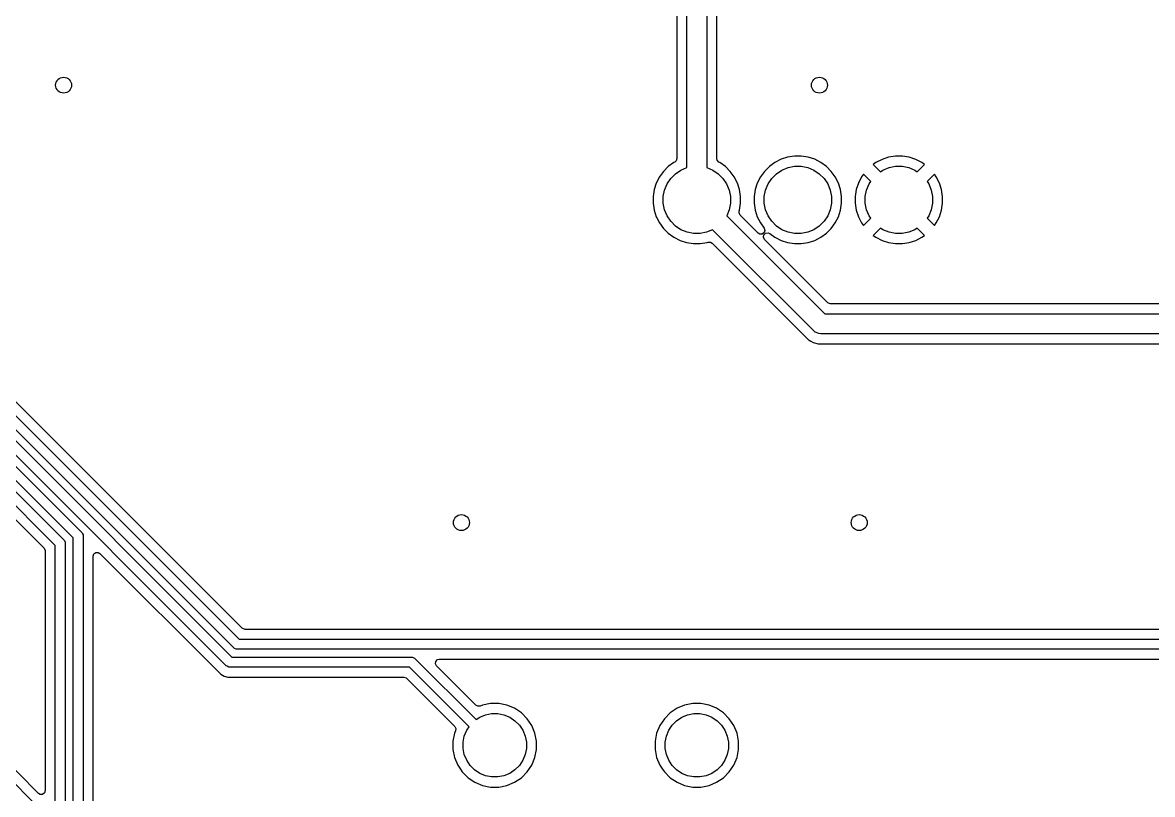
# Model space of a CAD drawing. Extents: x 0 to 130, y -140 to 0.
# Drawn here: x 56.47 to 84.87, y -67.84 to -48.43 of the extents above; entities that cross this region are included whole.
import ezdxf

# ---------------------------------------------------------------- set-up
doc = ezdxf.new("R2010")
doc.units = 0
doc.layers.add('BLACK', color=7, linetype='CONTINUOUS')

msp = doc.modelspace()

# ---------------------------------------------------------------- linework, layer by layer
at = {"layer": 'BLACK', "linetype": 'CONTINUOUS'}
for p, q in [((72.9175, -41.388109), (72.9175, -51.843229)), ((73.168, -52.07195), (73.168, -41.454)), ((73.668, -41.557554), (73.668, -52.07195)), ((73.9185, -51.843229), (73.9185, -43.653424)), ((61.7768, -64.148389), (47.589412, -49.961)), ((47.729576, -49.747612), (61.916965, -63.935)), ((47.54318, -50.197612), (61.730569, -64.385)), ((61.590404, -64.598389), (47.403016, -50.411)), ((47.356784, -50.647612), (57.954388, -61.245215)), ((47.170388, -51.097612), (57.504388, -61.431612)), ((57.741, -61.38538), (47.21662, -50.861)), ((57.291, -61.571776), (47.030224, -51.311)), ((46.955459, -51.590496), (57.011504, -61.646541)), ((72.841214, -51.942766), (72.701073, -52.044585)), ((72.863447, -51.931438), (72.841214, -51.942766)), ((72.898593, -51.90142), (72.863447, -51.931438)), ((72.9175, -51.843229), (72.898593, -51.90142)), ((73.929289, -51.888172), (73.9185, -51.843229)), ((73.972553, -51.931438), (73.929289, -51.888172)), ((73.994785, -51.942766), (73.972553, -51.931438)), ((73.994787, -51.942767), (73.994785, -51.942766)), ((73.994788, -51.942768), (73.994787, -51.942767)), ((74.134928, -52.044586), (73.994788, -51.942768)), ((75.381214, -51.942766), (75.241073, -52.044585)), ((75.535558, -51.864125), (75.381214, -51.942766)), ((75.535561, -51.864123), (75.535558, -51.864125)), ((75.700293, -51.810598), (75.535561, -51.864123)), ((75.700297, -51.810597), (75.700293, -51.810598)), ((75.871386, -51.7835), (75.700297, -51.810597)), ((75.871389, -51.7835), (75.871386, -51.7835)), ((76.044611, -51.7835), (75.871389, -51.7835)), ((76.044614, -51.7835), (76.044611, -51.7835)), ((76.215702, -51.810597), (76.044614, -51.7835)), ((76.215706, -51.810598), (76.215702, -51.810597)), ((76.380438, -51.864123), (76.215706, -51.810598)), ((76.380441, -51.864125), (76.380438, -51.864123)), ((76.534785, -51.942766), (76.380441, -51.864125)), ((76.534787, -51.942767), (76.534785, -51.942766)), ((76.534788, -51.942768), (76.534787, -51.942767)), ((76.674928, -52.044586), (76.534788, -51.942768)), ((77.921473, -51.943196), (77.853829, -51.992341)), ((78.075751, -51.864588), (77.921473, -51.943196)), ((78.24042, -51.811084), (78.075751, -51.864588)), ((78.411425, -51.784), (78.24042, -51.811084)), ((78.584575, -51.784), (78.411425, -51.784)), ((78.755579, -51.811084), (78.584575, -51.784)), ((78.920248, -51.864588), (78.755579, -51.811084)), ((79.074523, -51.943195), (78.920248, -51.864588)), ((79.142169, -51.992341), (79.074523, -51.943195)), ((72.578585, -52.167073), (72.476766, -52.307214)), ((72.701073, -52.044585), (72.578585, -52.167073)), ((72.760941, -52.344766), (72.878766, -52.226941)), ((72.878766, -52.226941), (73.017313, -52.134367)), ((73.017313, -52.134367), (73.168, -52.07195)), ((73.668, -52.07195), (73.818687, -52.134367)), ((73.818687, -52.134367), (73.957234, -52.226941)), ((73.957234, -52.226941), (74.075059, -52.344766)), ((74.257414, -52.167072), (74.134928, -52.044586)), ((74.359232, -52.307212), (74.257414, -52.167072)), ((75.118585, -52.167073), (75.016766, -52.307214)), ((75.241073, -52.044585), (75.118585, -52.167073)), ((75.300941, -52.344766), (75.418766, -52.226941)), ((75.418766, -52.226941), (75.557313, -52.134367)), ((75.557313, -52.134367), (75.711258, -52.070601)), ((75.711258, -52.070601), (75.874685, -52.038093)), ((75.874685, -52.038093), (76.041315, -52.038093)), ((76.041315, -52.038093), (76.204742, -52.070601)), ((76.204742, -52.070601), (76.358687, -52.134367)), ((76.358687, -52.134367), (76.497234, -52.226941)), ((76.497234, -52.226941), (76.615059, -52.344766)), ((76.797414, -52.167072), (76.674928, -52.044586)), ((76.899232, -52.307212), (76.797414, -52.167072)), ((77.60634, -52.239829), (77.557196, -52.307473)), ((77.789005, -52.422493), (77.60634, -52.239829)), ((77.853829, -51.992341), (78.036493, -52.175005)), ((78.036493, -52.175005), (78.097313, -52.134367)), ((78.097313, -52.134367), (78.251258, -52.070601)), ((78.251258, -52.070601), (78.414685, -52.038093)), ((78.414685, -52.038093), (78.581315, -52.038093)), ((78.581315, -52.038093), (78.744742, -52.070601)), ((78.744742, -52.070601), (78.898687, -52.134367)), ((78.898687, -52.134367), (78.959505, -52.175004)), ((78.959505, -52.175004), (79.142169, -51.992341)), ((79.389657, -52.239829), (79.206993, -52.422491)), ((79.438801, -52.307471), (79.389657, -52.239829)), ((72.398123, -52.461561), (72.344598, -52.626293)), ((72.398125, -52.461558), (72.398123, -52.461561)), ((72.476766, -52.307214), (72.398125, -52.461558)), ((72.604601, -52.637258), (72.668367, -52.483313)), ((72.668367, -52.483313), (72.760941, -52.344766)), ((74.075059, -52.344766), (74.167633, -52.483313)), ((74.167633, -52.483313), (74.231399, -52.637258)), ((74.437873, -52.461555), (74.359232, -52.307212)), ((74.437873, -52.461557), (74.437873, -52.461555)), ((74.437874, -52.461558), (74.437873, -52.461557)), ((74.437876, -52.461561), (74.437874, -52.461558)), ((74.491401, -52.626293), (74.437876, -52.461561)), ((74.938123, -52.461561), (74.884598, -52.626293)), ((74.938125, -52.461558), (74.938123, -52.461561)), ((75.016766, -52.307214), (74.938125, -52.461558)), ((75.144601, -52.637258), (75.208367, -52.483313)), ((75.208367, -52.483313), (75.300941, -52.344766)), ((76.615059, -52.344766), (76.707633, -52.483313)), ((76.707633, -52.483313), (76.771399, -52.637258)), ((76.977873, -52.461555), (76.899232, -52.307212)), ((76.977873, -52.461557), (76.977873, -52.461555)), ((76.977874, -52.461558), (76.977873, -52.461557)), ((76.977876, -52.461561), (76.977874, -52.461558)), ((77.031401, -52.626293), (76.977876, -52.461561)), ((77.478588, -52.461751), (77.425084, -52.62642)), ((77.557196, -52.307473), (77.478588, -52.461751)), ((77.684601, -52.637258), (77.748367, -52.483313)), ((77.748367, -52.483313), (77.789005, -52.422493)), ((79.206993, -52.422491), (79.247633, -52.483313)), ((79.247633, -52.483313), (79.311399, -52.637258)), ((79.438804, -52.307475), (79.438801, -52.307471)), ((79.517411, -52.461751), (79.438804, -52.307475)), ((79.570915, -52.62642), (79.517411, -52.461751)), ((56.596275, -58.260049), (51.13361, -52.797385)), ((72.344597, -52.626297), (72.3175, -52.797385)), ((72.3175, -52.797385), (72.3175, -52.970614)), ((72.344598, -52.626293), (72.344597, -52.626297)), ((72.572093, -52.800685), (72.604601, -52.637258)), ((72.572093, -52.967315), (72.572093, -52.800685)), ((74.231399, -52.637258), (74.263907, -52.800685)), ((74.263907, -52.800685), (74.263907, -52.967315)), ((74.491402, -52.626297), (74.491401, -52.626293)), ((74.5185, -52.797385), (74.491402, -52.626297)), ((74.5185, -52.970614), (74.5185, -52.797385)), ((74.884597, -52.626297), (74.8575, -52.797385)), ((74.8575, -52.797385), (74.8575, -52.970614)), ((74.884598, -52.626293), (74.884597, -52.626297)), ((75.112093, -52.800685), (75.144601, -52.637258)), ((75.112093, -52.967315), (75.112093, -52.800685)), ((76.771399, -52.637258), (76.803907, -52.800685)), ((76.803907, -52.800685), (76.803907, -52.967315)), ((77.031402, -52.626297), (77.031401, -52.626293)), ((77.0585, -52.797385), (77.031402, -52.626297)), ((77.0585, -52.797424), (77.0585, -52.797385)), ((77.0585, -52.970614), (77.0585, -52.797424)), ((77.425084, -52.62642), (77.398, -52.797424)), ((77.398, -52.797424), (77.398, -52.970575)), ((77.652093, -52.800685), (77.684601, -52.637258)), ((77.652093, -52.967315), (77.652093, -52.800685)), ((79.311399, -52.637258), (79.343907, -52.800685)), ((79.343907, -52.800685), (79.343907, -52.967315)), ((79.598, -52.797424), (79.570915, -52.62642)), ((79.598, -52.970575), (79.598, -52.797424)), ((72.3175, -52.970614), (72.344597, -53.141702)), ((72.604601, -53.130742), (72.572093, -52.967315)), ((74.263907, -52.967315), (74.231399, -53.130742)), ((74.491403, -53.141696), (74.5185, -52.970614)), ((74.8575, -52.970614), (74.884597, -53.141702)), ((75.144601, -53.130742), (75.112093, -52.967315)), ((76.803907, -52.967315), (76.771399, -53.130742)), ((77.031402, -53.141702), (77.0585, -52.970614)), ((77.398, -52.970575), (77.425084, -53.141579)), ((77.684601, -53.130742), (77.652093, -52.967315)), ((79.343907, -52.967315), (79.311399, -53.130742)), ((79.570915, -53.141579), (79.598, -52.970575)), ((72.344597, -53.141702), (72.344598, -53.141706)), ((72.344598, -53.141706), (72.398123, -53.306438)), ((72.398123, -53.306438), (72.398125, -53.306441)), ((72.398125, -53.306441), (72.412444, -53.334545)), ((72.412444, -53.334545), (72.476768, -53.460788)), ((72.668367, -53.284687), (72.604601, -53.130742)), ((72.760941, -53.423234), (72.668367, -53.284687)), ((74.231399, -53.130742), (74.168982, -53.281428)), ((74.168982, -53.281428), (76.637553, -55.75)), ((74.480064, -53.21151), (74.483692, -53.165428)), ((74.507841, -53.266027), (74.480064, -53.21151)), ((74.483692, -53.165428), (74.491402, -53.141701)), ((74.491402, -53.141701), (74.491403, -53.141696)), ((74.961986, -53.720172), (74.507841, -53.266027)), ((74.884597, -53.141702), (74.884598, -53.141706)), ((74.884598, -53.141706), (74.938123, -53.306438)), ((74.938123, -53.306438), (74.938125, -53.306441)), ((74.938125, -53.306441), (75.016766, -53.460786)), ((75.208367, -53.284687), (75.144601, -53.130742)), ((75.300941, -53.423234), (75.208367, -53.284687)), ((76.707633, -53.284687), (76.615059, -53.423234)), ((76.771399, -53.130742), (76.707633, -53.284687)), ((76.899232, -53.460788), (76.977873, -53.306445)), ((76.977873, -53.306445), (76.977874, -53.30644)), ((76.977874, -53.30644), (76.977876, -53.306438)), ((76.977876, -53.306438), (77.031401, -53.141706)), ((77.031401, -53.141706), (77.031402, -53.141702)), ((77.425084, -53.141579), (77.478588, -53.306248)), ((77.478588, -53.306248), (77.557195, -53.460523)), ((77.606341, -53.528169), (77.789004, -53.345505)), ((77.748367, -53.284687), (77.684601, -53.130742)), ((77.789004, -53.345505), (77.748367, -53.284687)), ((79.247633, -53.284687), (79.206994, -53.345506)), ((79.206994, -53.345506), (79.389657, -53.528169)), ((79.311399, -53.130742), (79.247633, -53.284687)), ((79.438805, -53.460522), (79.517411, -53.306248)), ((79.517411, -53.306248), (79.570915, -53.141579)), ((72.476768, -53.460788), (72.578586, -53.600928)), ((72.578586, -53.600928), (72.701072, -53.723414)), ((72.878766, -53.541059), (72.760941, -53.423234)), ((73.017313, -53.633633), (72.878766, -53.541059)), ((73.171258, -53.697399), (73.017313, -53.633633)), ((73.815428, -53.634982), (73.664742, -53.697399)), ((76.357223, -56.176776), (73.815428, -53.634982)), ((75.016766, -53.460786), (75.112083, -53.591977)), ((75.112083, -53.591977), (75.13099, -53.650168)), ((75.13099, -53.650168), (75.112083, -53.708359)), ((75.418766, -53.541059), (75.300941, -53.423234)), ((75.557313, -53.633633), (75.418766, -53.541059)), ((75.711258, -53.697399), (75.557313, -53.633633)), ((76.358687, -53.633633), (76.204742, -53.697399)), ((76.497234, -53.541059), (76.358687, -53.633633)), ((76.615059, -53.423234), (76.497234, -53.541059)), ((76.674928, -53.723414), (76.797414, -53.600928)), ((76.797414, -53.600928), (76.899232, -53.460788)), ((77.557195, -53.460523), (77.606341, -53.528169)), ((78.036491, -53.592993), (77.853829, -53.775657)), ((78.097313, -53.633633), (78.036491, -53.592993)), ((78.251258, -53.697399), (78.097313, -53.633633)), ((78.898687, -53.633633), (78.744742, -53.697399)), ((78.959506, -53.592994), (78.898687, -53.633633)), ((79.142169, -53.775657), (78.959506, -53.592994)), ((79.389657, -53.528169), (79.438805, -53.460522)), ((72.701072, -53.723414), (72.841212, -53.825232)), ((72.841212, -53.825232), (72.995555, -53.903873)), ((72.995555, -53.903873), (72.995557, -53.903873)), ((72.995557, -53.903873), (72.995558, -53.903874)), ((72.995558, -53.903874), (72.995561, -53.903876)), ((72.995561, -53.903876), (73.160293, -53.957401)), ((73.160293, -53.957401), (73.160297, -53.957402)), ((73.160297, -53.957402), (73.331386, -53.9845)), ((73.334685, -53.729907), (73.171258, -53.697399)), ((73.501315, -53.729907), (73.334685, -53.729907)), ((73.664742, -53.697399), (73.501315, -53.729907)), ((73.504614, -53.9845), (73.675697, -53.957403)), ((73.675697, -53.957403), (73.675697, -53.957402)), ((73.675697, -53.957402), (73.675701, -53.957402)), ((73.675701, -53.957402), (73.699428, -53.949691)), ((73.699428, -53.949691), (73.760612, -53.949689)), ((73.760612, -53.949689), (73.800027, -53.973841)), ((75.001397, -53.744323), (74.961986, -53.720172)), ((75.062583, -53.744323), (75.001397, -53.744323)), ((75.112083, -53.708359), (75.062583, -53.744323)), ((75.09405, -53.825496), (75.103621, -53.765064)), ((75.121827, -53.880013), (75.09405, -53.825496)), ((75.103621, -53.765064), (75.146886, -53.721799)), ((76.712318, -55.470504), (75.121827, -53.880013)), ((75.146886, -53.721799), (75.207318, -53.712228)), ((75.207318, -53.712228), (75.25002, -53.729915)), ((75.25002, -53.729915), (75.381212, -53.825232)), ((75.381212, -53.825232), (75.535555, -53.903873)), ((75.535555, -53.903873), (75.535557, -53.903873)), ((75.535557, -53.903873), (75.535558, -53.903874)), ((75.535558, -53.903874), (75.535561, -53.903876)), ((75.535561, -53.903876), (75.700293, -53.957401)), ((75.700293, -53.957401), (75.700297, -53.957402)), ((75.700297, -53.957402), (75.871386, -53.9845)), ((75.874685, -53.729907), (75.711258, -53.697399)), ((76.041315, -53.729907), (75.874685, -53.729907)), ((76.204742, -53.697399), (76.041315, -53.729907)), ((76.044614, -53.9845), (76.215702, -53.957402)), ((76.215702, -53.957402), (76.215706, -53.957401)), ((76.215706, -53.957401), (76.380438, -53.903876)), ((76.380438, -53.903876), (76.38044, -53.903874)), ((76.38044, -53.903874), (76.380445, -53.903873)), ((76.380445, -53.903873), (76.534788, -53.825232)), ((76.534788, -53.825232), (76.674928, -53.723414)), ((77.853829, -53.775657), (77.921471, -53.824801)), ((77.921471, -53.824801), (77.921475, -53.824804)), ((77.921475, -53.824804), (78.075751, -53.903411)), ((78.075751, -53.903411), (78.24042, -53.956915)), ((78.24042, -53.956915), (78.411425, -53.984)), ((78.414685, -53.729907), (78.251258, -53.697399)), ((78.581315, -53.729907), (78.414685, -53.729907)), ((78.744742, -53.697399), (78.581315, -53.729907)), ((78.584575, -53.984), (78.755579, -53.956915)), ((78.755579, -53.956915), (78.920248, -53.903411)), ((78.920248, -53.903411), (79.074522, -53.824805)), ((79.074522, -53.824805), (79.142169, -53.775657)), ((73.331386, -53.9845), (73.331389, -53.9845)), ((73.331389, -53.9845), (73.504614, -53.9845)), ((73.800027, -53.973841), (76.1335, -56.307314)), ((75.871386, -53.9845), (75.871389, -53.9845)), ((75.871389, -53.9845), (76.044614, -53.9845)), ((78.411425, -53.984), (78.584575, -53.984)), ((76.724131, -55.480593), (76.712318, -55.470504)), ((76.782322, -55.4995), (76.724131, -55.480593)), ((105.867678, -55.4995), (76.782322, -55.4995)), ((76.637553, -55.75), (106.012446, -55.75)), ((76.395102, -56.207862), (76.357223, -56.176776)), ((76.395107, -56.207867), (76.395102, -56.207862)), ((76.485227, -56.245196), (76.395107, -56.207867)), ((76.1335, -56.307314), (76.133499, -56.307314)), ((76.133499, -56.307314), (76.226684, -56.400499)), ((76.226684, -56.400499), (76.241254, -56.408911)), ((76.241254, -56.408911), (76.285576, -56.4345)), ((76.285576, -56.4345), (76.340814, -56.466392)), ((76.340814, -56.466392), (76.468107, -56.5005)), ((76.468107, -56.5005), (76.468108, -56.5005)), ((76.468108, -56.5005), (76.468109, -56.5005)), ((76.468109, -56.5005), (106.18189, -56.5005)), ((76.534, -56.25), (76.485227, -56.245196)), ((106.116, -56.25), (76.534, -56.25)), ((61.99173, -63.655504), (56.596275, -58.260049)), ((56.871496, -67.810459), (49.449563, -60.388526)), ((49.307388, -60.600612), (57.054388, -68.347611)), ((57.954388, -61.245215), (57.969933, -61.264157)), ((57.969933, -61.264157), (57.969934, -61.264158)), ((57.969934, -61.264158), (57.988598, -61.309218)), ((57.988598, -61.309218), (57.991, -61.333604)), ((57.991, -61.333604), (57.991, -90.874223)), ((57.291, -105.716), (57.291, -61.571776)), ((57.504388, -61.431612), (57.519928, -61.450548)), ((57.519928, -61.450548), (57.519934, -61.450554)), ((57.519934, -61.450554), (57.538598, -61.495614)), ((57.538598, -61.495614), (57.541, -61.52)), ((57.541, -61.52), (57.541, -105.664223)), ((57.741, -90.926), (57.741, -61.38538)), ((57.011504, -61.646541), (57.039281, -61.701058)), ((57.039281, -61.701058), (57.0405, -61.716545)), ((57.0405, -61.716545), (57.0405, -67.740455)), ((58.2415, -61.842753), (58.260407, -61.784562)), ((58.2415, -68.782532), (58.2415, -61.842753)), ((58.260407, -61.784562), (58.309907, -61.748598)), ((58.309907, -61.748598), (58.371093, -61.748598)), ((58.371093, -61.748598), (58.410503, -61.772748)), ((58.410503, -61.772748), (61.448229, -64.810475)), ((62.003543, -63.665593), (61.99173, -63.655504)), ((62.061734, -63.6845), (62.003543, -63.665593)), ((101.585235, -63.6845), (62.061734, -63.6845)), ((61.795742, -64.163934), (61.7768, -64.148389)), ((61.840802, -64.182598), (61.795742, -64.163934)), ((61.865188, -64.185), (61.840802, -64.182598)), ((101.484024, -64.185), (61.865188, -64.185)), ((61.916965, -63.935), (101.5358, -63.935)), ((61.730569, -64.385), (66.248, -64.385)), ((66.248, -64.385), (66.272386, -64.387402)), ((66.272386, -64.387402), (66.272387, -64.387402)), ((66.272387, -64.387402), (66.285584, -64.392868)), ((66.285584, -64.392868), (66.317446, -64.406066)), ((66.317446, -64.406066), (66.317451, -64.406071)), ((66.317451, -64.406071), (66.336388, -64.421612)), ((66.336388, -64.421612), (67.869979, -65.955202)), ((66.855335, -64.489555), (66.8986, -64.44629)), ((66.8986, -64.44629), (66.943545, -64.4355)), ((66.943545, -64.4355), (101.339255, -64.4355)), ((61.609346, -64.613934), (61.590404, -64.598389)), ((61.654406, -64.632598), (61.609346, -64.613934)), ((61.678792, -64.635), (61.654406, -64.632598)), ((66.196224, -64.635), (61.678792, -64.635)), ((67.693202, -66.131979), (66.196224, -64.635)), ((66.845764, -64.549987), (66.855335, -64.489555)), ((66.873541, -64.604504), (66.845764, -64.549987)), ((67.862706, -65.593669), (66.873541, -64.604504)), ((61.448229, -64.810475), (61.533855, -64.859911)), ((61.533855, -64.859911), (61.629356, -64.8855)), ((61.629356, -64.8855), (61.629357, -64.8855)), ((61.629357, -64.8855), (66.051455, -64.8855)), ((66.051455, -64.8855), (66.109646, -64.904407)), ((66.109646, -64.904407), (66.121459, -64.914496)), ((66.121459, -64.914496), (67.331669, -66.124706)), ((67.909597, -65.619929), (67.862706, -65.593669)), ((68.031579, -65.58987), (67.970593, -65.61513)), ((68.03158, -65.58987), (68.031579, -65.58987)), ((68.234532, -65.5495), (68.03158, -65.58987)), ((68.234535, -65.5495), (68.234532, -65.5495)), ((68.441465, -65.5495), (68.234535, -65.5495)), ((68.441467, -65.5495), (68.441465, -65.5495)), ((68.644418, -65.589869), (68.441467, -65.5495)), ((68.835597, -65.669058), (68.644418, -65.589869)), ((73.111581, -65.589869), (72.920402, -65.669058)), ((73.314532, -65.5495), (73.111581, -65.589869)), ((73.314535, -65.5495), (73.314532, -65.5495)), ((73.521465, -65.5495), (73.314535, -65.5495)), ((73.521467, -65.5495), (73.521465, -65.5495)), ((73.724418, -65.589869), (73.521467, -65.5495)), ((73.915597, -65.669058), (73.724418, -65.589869)), ((67.970593, -65.61513), (67.909597, -65.619929)), ((67.960883, -65.894463), (68.105772, -65.834448)), ((68.105772, -65.834448), (68.259586, -65.803852)), ((68.259586, -65.803852), (68.416414, -65.803852)), ((68.416414, -65.803852), (68.570228, -65.834448)), ((68.570228, -65.834448), (68.715117, -65.894463)), ((69.007651, -65.78402), (68.835597, -65.669058)), ((69.007655, -65.784023), (69.007651, -65.78402)), ((69.153977, -65.930345), (69.007655, -65.784023)), ((72.748348, -65.78402), (72.60202, -65.930348)), ((72.920402, -65.669058), (72.748348, -65.78402)), ((73.040883, -65.894463), (73.185772, -65.834448)), ((73.185772, -65.834448), (73.339586, -65.803852)), ((73.339586, -65.803852), (73.496414, -65.803852)), ((73.496414, -65.803852), (73.650228, -65.834448)), ((73.650228, -65.834448), (73.795117, -65.894463)), ((74.087651, -65.78402), (73.915597, -65.669058)), ((74.087655, -65.784023), (74.087651, -65.78402)), ((74.233977, -65.930345), (74.087655, -65.784023)), ((67.331669, -66.124706), (67.359446, -66.179223)), ((67.632463, -66.222883), (67.693202, -66.131979)), ((67.869979, -65.955202), (67.960883, -65.894463)), ((68.715117, -65.894463), (68.845515, -65.981592)), ((68.845515, -65.981592), (68.956408, -66.092485)), ((68.956408, -66.092485), (69.043537, -66.222883)), ((69.268941, -66.102402), (69.153977, -65.930345)), ((69.34813, -66.29358), (69.268941, -66.102402)), ((72.487058, -66.102402), (72.407869, -66.293581)), ((72.60202, -65.930348), (72.487058, -66.102402)), ((72.712463, -66.222883), (72.799592, -66.092485)), ((72.799592, -66.092485), (72.910485, -65.981592)), ((72.910485, -65.981592), (73.040883, -65.894463)), ((73.795117, -65.894463), (73.925515, -65.981592)), ((73.925515, -65.981592), (74.036408, -66.092485)), ((74.036408, -66.092485), (74.123537, -66.222883)), ((74.348941, -66.102402), (74.233977, -65.930345)), ((74.42813, -66.29358), (74.348941, -66.102402)), ((67.32787, -66.29358), (67.2875, -66.496532)), ((67.35313, -66.232593), (67.32787, -66.293579)), ((67.32787, -66.293579), (67.32787, -66.29358)), ((67.359446, -66.179223), (67.35313, -66.232593)), ((67.541852, -66.521586), (67.572448, -66.367772)), ((67.572448, -66.367772), (67.632463, -66.222883)), ((69.043537, -66.222883), (69.103552, -66.367772)), ((69.103552, -66.367772), (69.134148, -66.521586)), ((69.388499, -66.496532), (69.34813, -66.29358)), ((72.407869, -66.293581), (72.3675, -66.496532)), ((72.621852, -66.521586), (72.652448, -66.367772)), ((72.652448, -66.367772), (72.712463, -66.222883)), ((74.123537, -66.222883), (74.183552, -66.367772)), ((74.183552, -66.367772), (74.214148, -66.521586)), ((74.4685, -66.496535), (74.42813, -66.29358)), ((67.2875, -66.496532), (67.2875, -66.703467)), ((67.2875, -66.703467), (67.327869, -66.906418)), ((67.541852, -66.678414), (67.541852, -66.521586)), ((67.572448, -66.832228), (67.541852, -66.678414)), ((69.134148, -66.678414), (69.103552, -66.832228)), ((69.134148, -66.521586), (69.134148, -66.678414)), ((69.34813, -66.90642), (69.3885, -66.703465)), ((69.3885, -66.496535), (69.388499, -66.496532)), ((69.3885, -66.703465), (69.3885, -66.496535)), ((72.3675, -66.496532), (72.3675, -66.703467)), ((72.3675, -66.703467), (72.407869, -66.906418)), ((72.621852, -66.678414), (72.621852, -66.521586)), ((72.652448, -66.832228), (72.621852, -66.678414)), ((74.214148, -66.678414), (74.183552, -66.832228)), ((74.214148, -66.521586), (74.214148, -66.678414)), ((74.42813, -66.90642), (74.4685, -66.703465)), ((74.4685, -66.703465), (74.4685, -66.496535)), ((67.327869, -66.906418), (67.407058, -67.097597)), ((67.632463, -66.977117), (67.572448, -66.832228)), ((67.719592, -67.107515), (67.632463, -66.977117)), ((69.043537, -66.977117), (68.956408, -67.107515)), ((69.103552, -66.832228), (69.043537, -66.977117)), ((69.268941, -67.097598), (69.34813, -66.90642)), ((72.407869, -66.906418), (72.487058, -67.097597)), ((72.712463, -66.977117), (72.652448, -66.832228)), ((72.799592, -67.107515), (72.712463, -66.977117)), ((74.123537, -66.977117), (74.036408, -67.107515)), ((74.183552, -66.832228), (74.123537, -66.977117)), ((74.348941, -67.097598), (74.42813, -66.90642)), ((67.407058, -67.097597), (67.474945, -67.199198)), ((67.474945, -67.199198), (67.522023, -67.269655)), ((67.522023, -67.269655), (67.668345, -67.415977)), ((67.830485, -67.218408), (67.719592, -67.107515)), ((67.960883, -67.305537), (67.830485, -67.218408)), ((68.105772, -67.365552), (67.960883, -67.305537)), ((68.715117, -67.305537), (68.570228, -67.365552)), ((68.845515, -67.218408), (68.715117, -67.305537)), ((68.956408, -67.107515), (68.845515, -67.218408)), ((69.007655, -67.415977), (69.153977, -67.269655)), ((69.153977, -67.269655), (69.268941, -67.097598)), ((72.487058, -67.097597), (72.554945, -67.199198)), ((72.554945, -67.199198), (72.602023, -67.269655)), ((72.602023, -67.269655), (72.748345, -67.415977)), ((72.910485, -67.218408), (72.799592, -67.107515)), ((73.040883, -67.305537), (72.910485, -67.218408)), ((73.185772, -67.365552), (73.040883, -67.305537)), ((73.795117, -67.305537), (73.650228, -67.365552)), ((73.925515, -67.218408), (73.795117, -67.305537)), ((74.036408, -67.107515), (73.925515, -67.218408)), ((74.087655, -67.415977), (74.233977, -67.269655)), ((74.233977, -67.269655), (74.348941, -67.097598)), ((67.668345, -67.415977), (67.840402, -67.530941)), ((67.840402, -67.530941), (68.03158, -67.61013)), ((68.259586, -67.396148), (68.105772, -67.365552)), ((68.416414, -67.396148), (68.259586, -67.396148)), ((68.570228, -67.365552), (68.416414, -67.396148)), ((68.64442, -67.61013), (68.835598, -67.530941)), ((68.835598, -67.530941), (69.007655, -67.415977)), ((72.748345, -67.415977), (72.920402, -67.530941)), ((72.920402, -67.530941), (73.11158, -67.61013)), ((73.339586, -67.396148), (73.185772, -67.365552)), ((73.496414, -67.396148), (73.339586, -67.396148)), ((73.650228, -67.365552), (73.496414, -67.396148)), ((73.72442, -67.61013), (73.915598, -67.530941)), ((73.915598, -67.530941), (74.087655, -67.415977)), ((56.910907, -67.83461), (56.871496, -67.810459)), ((56.972093, -67.83461), (56.910907, -67.83461)), ((57.021593, -67.798646), (56.972093, -67.83461)), ((57.0405, -67.740455), (57.021593, -67.798646)), ((68.03158, -67.61013), (68.234535, -67.6505)), ((68.234535, -67.6505), (68.234536, -67.6505)), ((68.234536, -67.6505), (68.441464, -67.6505)), ((68.441464, -67.6505), (68.441465, -67.6505)), ((68.441465, -67.6505), (68.64442, -67.61013)), ((73.11158, -67.61013), (73.314535, -67.6505)), ((73.314535, -67.6505), (73.314536, -67.6505)), ((73.314536, -67.6505), (73.521464, -67.6505)), ((73.521464, -67.6505), (73.521465, -67.6505)), ((73.521465, -67.6505), (73.72442, -67.61013))]:
    msp.add_line(p, q, dxfattribs=at)
at = {"layer": 'BLACK'}
for centre in [(57.5, -50), (76.5, -50), (67.5, -61), (77.5, -61)]:
    msp.add_circle(centre, 0.2, dxfattribs=at)

doc.saveas('drawing.dxf')
